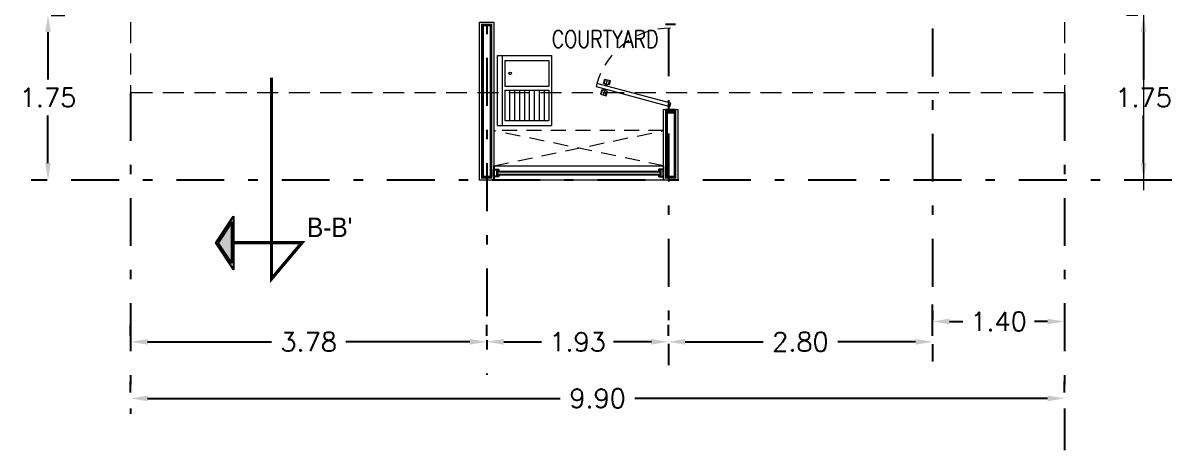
# Model space of a CAD drawing. Header units: millimetres. Extents: x 246.6 to 325.5, y -2 to 41.7.
# Drawn here: x 253.25 to 265.43, y 16.36 to 20.89 of the extents above; entities that cross this region are included whole.
import ezdxf

# ---------------------------------------------------------------- set-up
doc = ezdxf.new("R2010")
doc.units = ezdxf.units.MM
doc.header["$LTSCALE"] = 0.05
doc.header["$PDMODE"] = 35
for name, pattern in [('DASHDOT', [25.4, 12.7, -6.35, 0, -6.35]), ('DASHED', [19.05, 12.7, -6.35]), ('DASHED2', [9.525, 6.35, -3.175])]:
    doc.linetypes.add(name, pattern=pattern)
for name, color, linetype in [('Aluminio', 254, 'Continuous'), ('Cancel_1', 163, 'Continuous'), ('EJES', 1, 'DASHDOT'), ('LINEAS', 9, 'Continuous')]:
    doc.layers.add(name, color=color, linetype=linetype)
for name, color, linetype, lineweight in [('CORTES', 4, 'Continuous', 18), ('MUEBLES', 175, 'Continuous', 13), ('MUROS', 7, 'Continuous', 18), ('PUERTAS', 175, 'Continuous', 9), ('VOLADOS', 6, 'DASHED2', 15)]:
    doc.layers.add(name, color=color, linetype=linetype, lineweight=lineweight)
doc.styles.add('ROMANS', font='romans.shx', dxfattribs={"height": 0.2})
doc.styles.get("Standard").update_dxf_attribs({"font": 'arial.ttf'})
doc.dimstyles.get("Standard").update_dxf_attribs({"dimtxt": 0.2, "dimasz": 0.18, "dimexe": 0.18, "dimexo": 0.0625, "dimgap": 0.09, "dimtad": 0, "dimtih": 1, "dimtoh": 1, "dimzin": 0, "dimdsep": 46, "dimtxsty": 'ROMANS', "dimcen": 0.09, "dimclrd": 3, "dimclrt": 256, "dimadec": 0, "dimazin": 0, "dimtfac": 1, "dimtofl": 0, "dimtmove": 0, "dimatfit": 3, "dimfxl": 0, "dimtolj": 1, "dimtzin": 0, "dimarcsym": 0})

# ---------------------------------------------------------------- blocks, each defined once
blk = doc.blocks.new('*D57')
at = {"layer": 'DEFPOINTS', "color": 0, "transparency": 16777216}
for p in [(254.394, 16.907), (264.294, 16.907), (264.294, 16.907)]:
    blk.add_point(p, dxfattribs=at)
at = {"layer": 'MUROS', "color": 0, "lineweight": -2, "transparency": 16777216}
for p, q in [((254.394, 16.969), (254.394, 17.087)), ((264.294, 16.969), (264.294, 17.087))]:
    blk.add_line(p, q, dxfattribs=at)
at = {"layer": 'MUROS', "color": 3, "lineweight": -2, "transparency": 16777216}
for p, q in [((254.574, 16.907), (258.949, 16.907)), ((264.114, 16.907), (259.739, 16.907))]:
    blk.add_line(p, q, dxfattribs=at)
at = {"layer": 'MUROS', "color": 3, "transparency": 16777216}
for points in [[(254.574, 16.937), (254.574, 16.877), (254.394, 16.907)], [(264.114, 16.937), (264.114, 16.877), (264.294, 16.907)]]:
    blk.add_solid(points, dxfattribs=at)
at = {"layer": 'MUROS', "transparency": 16777216, "insert": (259.344, 16.907), "char_height": 0.2, "attachment_point": 5, "style": 'ROMANS'}
blk.add_mtext('\\A1;9.90', dxfattribs=at)
blk = doc.blocks.new('*D58')
at = {"layer": 'DEFPOINTS', "color": 0, "transparency": 16777216}
for p in [(254.394, 17.507), (258.169, 17.507), (258.169, 17.507)]:
    blk.add_point(p, dxfattribs=at)
at = {"layer": 'MUROS', "color": 0, "lineweight": -2, "transparency": 16777216}
for p, q in [((254.394, 17.569), (254.394, 17.687)), ((258.169, 17.569), (258.169, 17.687))]:
    blk.add_line(p, q, dxfattribs=at)
at = {"layer": 'MUROS', "color": 3, "lineweight": -2, "transparency": 16777216}
for p, q in [((254.574, 17.507), (255.887, 17.507)), ((257.989, 17.507), (256.676, 17.507))]:
    blk.add_line(p, q, dxfattribs=at)
at = {"layer": 'MUROS', "color": 3, "transparency": 16777216}
for points in [[(254.574, 17.537), (254.574, 17.477), (254.394, 17.507)], [(257.989, 17.537), (257.989, 17.477), (258.169, 17.507)]]:
    blk.add_solid(points, dxfattribs=at)
at = {"layer": 'MUROS', "transparency": 16777216, "insert": (256.282, 17.507), "char_height": 0.2, "attachment_point": 5, "style": 'ROMANS'}
blk.add_mtext('\\A1;3.78', dxfattribs=at)
blk = doc.blocks.new('*D69')
at = {"layer": 'DEFPOINTS', "color": 0, "transparency": 16777216}
for p in [(260.094, 17.543), (258.169, 17.507), (260.094, 17.507)]:
    blk.add_point(p, dxfattribs=at)
at = {"layer": 'MUROS', "color": 0, "lineweight": -2, "transparency": 16777216}
for p, q in [((258.169, 17.569), (258.169, 17.687)), ((260.094, 17.481), (260.094, 17.327))]:
    blk.add_line(p, q, dxfattribs=at)
at = {"layer": 'MUROS', "color": 3, "lineweight": -2, "transparency": 16777216}
for p, q in [((258.349, 17.507), (258.751, 17.507)), ((259.914, 17.507), (259.512, 17.507))]:
    blk.add_line(p, q, dxfattribs=at)
at = {"layer": 'MUROS', "color": 3, "transparency": 16777216}
for points in [[(258.349, 17.537), (258.349, 17.477), (258.169, 17.507)], [(259.914, 17.537), (259.914, 17.477), (260.094, 17.507)]]:
    blk.add_solid(points, dxfattribs=at)
at = {"layer": 'MUROS', "transparency": 16777216, "insert": (259.132, 17.507), "char_height": 0.2, "attachment_point": 5, "style": 'ROMANS'}
blk.add_mtext('\\A1;1.93', dxfattribs=at)
blk = doc.blocks.new('*D70')
at = {"layer": 'DEFPOINTS', "color": 0, "transparency": 16777216}
for p in [(260.094, 17.507), (262.894, 17.536), (262.894, 17.507)]:
    blk.add_point(p, dxfattribs=at)
at = {"layer": 'MUROS', "color": 0, "lineweight": -2, "transparency": 16777216}
for p, q in [((260.094, 17.569), (260.094, 17.687)), ((262.894, 17.474), (262.894, 17.327))]:
    blk.add_line(p, q, dxfattribs=at)
at = {"layer": 'MUROS', "color": 3, "lineweight": -2, "transparency": 16777216}
for p, q in [((260.274, 17.507), (261.099, 17.507)), ((262.714, 17.507), (261.889, 17.507))]:
    blk.add_line(p, q, dxfattribs=at)
at = {"layer": 'MUROS', "color": 3, "transparency": 16777216}
for points in [[(260.274, 17.537), (260.274, 17.477), (260.094, 17.507)], [(262.714, 17.537), (262.714, 17.477), (262.894, 17.507)]]:
    blk.add_solid(points, dxfattribs=at)
at = {"layer": 'MUROS', "transparency": 16777216, "insert": (261.494, 17.507), "char_height": 0.2, "attachment_point": 5, "style": 'ROMANS'}
blk.add_mtext('\\A1;2.80', dxfattribs=at)
blk = doc.blocks.new('*D71')
at = {"layer": 'DEFPOINTS', "color": 0, "transparency": 16777216}
for p in [(264.294, 17.723), (264.294, 17.723), (262.894, 17.507)]:
    blk.add_point(p, dxfattribs=at)
at = {"layer": 'MUROS', "color": 0, "lineweight": -2, "transparency": 16777216}
for p, q in [((262.894, 17.569), (262.894, 17.903)), ((264.294, 17.66), (264.294, 17.543))]:
    blk.add_line(p, q, dxfattribs=at)
at = {"layer": 'MUROS', "color": 3, "lineweight": -2, "transparency": 16777216}
for p, q in [((263.074, 17.723), (263.214, 17.723)), ((264.114, 17.723), (263.975, 17.723))]:
    blk.add_line(p, q, dxfattribs=at)
at = {"layer": 'MUROS', "color": 3, "transparency": 16777216}
for points in [[(263.074, 17.753), (263.074, 17.693), (262.894, 17.723)], [(264.114, 17.753), (264.114, 17.693), (264.294, 17.723)]]:
    blk.add_solid(points, dxfattribs=at)
at = {"layer": 'MUROS', "transparency": 16777216, "insert": (263.594, 17.723), "char_height": 0.2, "attachment_point": 5, "style": 'ROMANS'}
blk.add_mtext('\\A1;1.40', dxfattribs=at)
blk = doc.blocks.new('LAVADERO_df')
for p, q in [((-0.798, -0.025), (-0.798, -0.629)), ((-0.019, -0.025), (-0.798, -0.025)), ((-0.019, -0.08), (-0.798, -0.08)), ((-0.404, -0.108), (-0.743, -0.108)), ((-0.743, -0.108), (-0.743, -0.602)), ((-0.404, -0.108), (-0.404, -0.602)), ((-0.36, -0.108), (-0.36, -0.602)), ((-0.074, -0.108), (-0.36, -0.108)), ((-0.074, -0.108), (-0.074, -0.602)), ((-0.019, -0.025), (-0.019, -0.629)), ((-0.404, -0.162), (-0.743, -0.162)), ((-0.404, -0.217), (-0.743, -0.217)), ((-0.404, -0.272), (-0.743, -0.272)), ((-0.404, -0.327), (-0.743, -0.327)), ((-0.404, -0.382), (-0.743, -0.382)), ((-0.404, -0.437), (-0.743, -0.437)), ((-0.404, -0.492), (-0.743, -0.492)), ((-0.019, -0.629), (-0.798, -0.629)), ((-0.404, -0.547), (-0.743, -0.547)), ((-0.404, -0.602), (-0.743, -0.602)), ((-0.074, -0.602), (-0.36, -0.602))]:
    blk.add_line(p, q)
blk.add_circle((-0.217, -0.169), 0.015)
blk = doc.blocks.new('Puerta_86 cm')
at = {"layer": 'LINEAS'}
for p, q in [((-237.947, 215.207), (-237.947, 215.107)), ((-237.087, 215.207), (-237.087, 215.107))]:
    blk.add_line(p, q, dxfattribs=at)
at = {"layer": 'PUERTAS'}
for p, q in [((-237.802, 215.834), (-237.741, 215.818)), ((-237.709, 215.809), (-237.648, 215.793))]:
    blk.add_line(p, q, dxfattribs=at)
for points in [[(-237.684, 215.901), (-237.717, 215.909), (-237.917, 215.162), (-237.885, 215.153)], [(-237.751, 215.851), (-237.794, 215.862), (-237.81, 215.806), (-237.766, 215.794)], [(-237.684, 215.833), (-237.641, 215.821), (-237.656, 215.765), (-237.699, 215.776)]]:
    blk.add_lwpolyline(points, close=True, dxfattribs=at)
for points in [[(-237.797, 215.853), (-237.753, 215.842)], [(-237.757, 215.829), (-237.74, 215.824)], [(-237.756, 215.832), (-237.739, 215.827)], [(-237.686, 215.824), (-237.643, 215.812)], [(-237.764, 215.803), (-237.807, 215.815)], [(-237.761, 215.816), (-237.743, 215.811)], [(-237.761, 215.813), (-237.744, 215.808)], [(-237.711, 215.802), (-237.693, 215.798)], [(-237.711, 215.8), (-237.694, 215.795)], [(-237.707, 215.816), (-237.69, 215.811)], [(-237.706, 215.818), (-237.689, 215.814)], [(-237.653, 215.773), (-237.697, 215.785)]]:
    blk.add_lwpolyline(points, dxfattribs=at)
at = {"layer": 'PUERTAS', "linetype": 'DASHED', "ltscale": 0.2}
blk.add_arc((-237.901, 215.157), 0.774, 0, 73.7538, dxfattribs=at)
blk = doc.blocks.new('*D81')
at = {"color": 0, "lineweight": -2, "transparency": 16777216}
for p, q in [((253.554, 20.973), (253.699, 20.973)), ((253.457, 19.223), (253.339, 19.223))]:
    blk.add_line(p, q, dxfattribs=at)
at = {"color": 3, "lineweight": -2, "transparency": 16777216}
for p, q in [((253.519, 20.793), (253.519, 20.288)), ((253.519, 19.403), (253.519, 19.908))]:
    blk.add_line(p, q, dxfattribs=at)
at = {"color": 3, "transparency": 16777216}
for points in [[(253.489, 20.793), (253.549, 20.793), (253.519, 20.973)], [(253.489, 19.403), (253.549, 19.403), (253.519, 19.223)]]:
    blk.add_solid(points, dxfattribs=at)
at = {"layer": 'DEFPOINTS', "color": 0, "transparency": 16777216}
for p in [(253.491, 20.973), (253.519, 19.223), (253.519, 19.223)]:
    blk.add_point(p, dxfattribs=at)
at = {"transparency": 16777216, "insert": (253.519, 20.098), "char_height": 0.2, "attachment_point": 5, "style": 'ROMANS'}
blk.add_mtext('\\A1;1.75', dxfattribs=at)
blk = doc.blocks.new('*D172')
at = {"layer": 'DEFPOINTS', "color": 0, "ltscale": 0.5, "transparency": 16777216}
for p in [(265.131, 20.973), (265.131, 19.223), (265.131, 19.223)]:
    blk.add_point(p, dxfattribs=at)
at = {"layer": 'MUROS', "color": 0, "lineweight": -2, "ltscale": 0.5, "transparency": 16777216}
for p, q in [((265.069, 20.973), (264.951, 20.973)), ((265.069, 19.223), (264.951, 19.223))]:
    blk.add_line(p, q, dxfattribs=at)
at = {"layer": 'MUROS', "color": 3, "lineweight": -2, "ltscale": 0.5, "transparency": 16777216}
for p, q in [((265.131, 20.793), (265.131, 20.288)), ((265.131, 19.403), (265.131, 19.908))]:
    blk.add_line(p, q, dxfattribs=at)
at = {"layer": 'MUROS', "color": 3, "ltscale": 0.5, "transparency": 16777216}
for points in [[(265.101, 20.793), (265.161, 20.793), (265.131, 20.973)], [(265.101, 19.403), (265.161, 19.403), (265.131, 19.223)]]:
    blk.add_solid(points, dxfattribs=at)
at = {"layer": 'MUROS', "ltscale": 0.5, "transparency": 16777216, "insert": (265.131, 20.098), "char_height": 0.2, "attachment_point": 5, "style": 'ROMANS'}
blk.add_mtext('\\A1;1.75', dxfattribs=at)

msp = doc.modelspace()

# ---------------------------------------------------------------- hatches: boundary and pattern name
at = {"layer": 'MUROS'}
msp.add_hatch(color=7, dxfattribs=at).paths.add_polyline_path([(255.466, 18.341), (255.466, 18.775), (255.321, 18.558)])

# ---------------------------------------------------------------- linework, layer by layer
msp.add_lwpolyline([(255.486, 18.841), (255.486, 18.275), (255.297, 18.558)], close=True)
at = {"color": 7}
msp.add_lwpolyline([(255.466, 18.341), (255.466, 18.775), (255.321, 18.558)], close=True, dxfattribs=at)
at = {"layer": 'Aluminio'}
for points in [[(258.244, 19.335), (258.294, 19.335), (258.294, 19.32), (258.277, 19.32), (258.277, 19.275), (258.294, 19.275), (258.294, 19.26), (258.244, 19.26)], [(260.044, 19.335), (259.994, 19.335), (259.994, 19.32), (260.011, 19.32), (260.011, 19.275), (259.994, 19.275), (259.994, 19.26), (260.044, 19.26)]]:
    msp.add_lwpolyline(points, close=True, dxfattribs=at)
at = {"layer": 'Cancel_1'}
msp.add_line((258.244, 19.372), (258.244, 19.223), dxfattribs=at)
msp.add_lwpolyline([(258.282, 19.315), (260.006, 19.315), (260.006, 19.28), (258.282, 19.28)], close=True, dxfattribs=at)
at = {"layer": 'CORTES', "linetype": 'DASHDOT', "ltscale": 0.5, "const_width": 0.035}
msp.add_lwpolyline([(255.888, 20.308), (255.888, 18.175), (256.21, 18.558), (255.486, 18.558)], dxfattribs=at)
at = {"layer": 'EJES', "ltscale": 0.8}
for p, q in [((258.169, 24.982), (258.169, 17.158)), ((260.094, 21.948), (260.094, 17.259)), ((262.894, 21.947), (262.894, 17.298)), ((254.394, 20.148), (254.394, 16.742)), ((264.294, 20.148), (264.294, 16.359)), ((265.432, 19.223), (253.316, 19.223))]:
    msp.add_line(p, q, dxfattribs=at)
at = {"layer": 'MUROS', "ltscale": 0.5}
msp.add_line((265.131, 23.823), (265.131, 19.115), dxfattribs=at)
at = {"layer": 'MUROS'}
for p, q in [((258.244, 19.373), (258.244, 19.223)), ((258.244, 19.223), (258.244, 19.373)), ((258.244, 19.373), (258.244, 19.223))]:
    msp.add_line(p, q, dxfattribs=at)
for points in [[(258.244, 20.898), (258.244, 19.223), (258.094, 19.223), (258.094, 20.898)], [(260.194, 19.973), (260.194, 19.223), (260.044, 19.223), (260.044, 19.973)], [(258.244, 19.373), (260.044, 19.373), (260.044, 19.223), (258.244, 19.223)]]:
    msp.add_lwpolyline(points, close=True, dxfattribs=at)
at = {"layer": 'MUROS', "const_width": 0.03}
for points in [[(258.214, 20.868), (258.214, 19.253), (258.124, 19.253), (258.124, 20.868)], [(260.164, 19.943), (260.164, 19.253), (260.074, 19.253), (260.074, 19.943)]]:
    msp.add_lwpolyline(points, close=True, dxfattribs=at)
at = {"layer": 'VOLADOS', "ltscale": 0.7}
for p, q in [((254.394, 20.898), (254.394, 20.148)), ((264.294, 20.898), (264.294, 20.148)), ((264.294, 20.148), (254.394, 20.148))]:
    msp.add_line(p, q, dxfattribs=at)
at = {"layer": 'VOLADOS', "ltscale": 0.5}
for p, q in [((258.244, 19.373), (260.044, 19.748)), ((260.044, 19.373), (258.244, 19.748)), ((260.044, 19.748), (258.244, 19.748))]:
    msp.add_line(p, q, dxfattribs=at)

# ---------------------------------------------------------------- block references
at = {"xscale": 1.048982310090994, "yscale": 1.048982310090994, "zscale": 1.048982310090994, "rotation": 90.00000000000004}
msp.add_blockref('Puerta_86 cm', (485.812, 269.575), dxfattribs=at)
at = {"layer": 'MUEBLES', "xscale": 0.95, "yscale": 0.95, "zscale": 0.95, "rotation": 89.99999999999999}
msp.add_blockref('LAVADERO_df', (258.257, 20.561), dxfattribs=at)

# ---------------------------------------------------------------- texts
at = {"layer": 'LINEAS', "color": 7, "width": 0.9}
msp.add_text("B-B'", height=0.2059, dxfattribs=at).set_placement((256.264, 18.619))
at = {"layer": 'MUROS', "style": 'ROMANS', "width": 0.8}
msp.add_text('COURTYARD', height=0.1834, dxfattribs=at).set_placement((258.858, 20.626))

# ---------------------------------------------------------------- dimensions: what is measured, and where the dimension line sits
dim = msp.add_linear_dim(base=(253.519, 19.223), p1=(253.491, 20.973), p2=(253.519, 19.223), angle=90, dimstyle='Standard')
dim.commit()
dim.dimension.update_dxf_attribs({"geometry": '*D81', "text_midpoint": (253.519, 20.098)})
at = {"layer": 'MUROS', "ltscale": 0.5}
dim = msp.add_linear_dim(base=(265.131, 19.223), p1=(265.131, 20.973), p2=(265.131, 19.223), angle=90, dimstyle='Standard', override={"dimtfillclr": 3}, dxfattribs=at)
dim.commit()
dim.dimension.update_dxf_attribs({"geometry": '*D172', "text_midpoint": (265.131, 20.098)})
at = {"layer": 'MUROS'}
for base, p1, p2, picture, middle in [((264.294, 17.723), (262.894, 17.507), (264.294, 17.723), '*D71', (263.594, 17.723)), ((258.169076591, 17.506692296), (254.394076591, 17.506692296), (258.169076591, 17.506692296), '*D58', (256.281576591, 17.506692296)), ((260.094076591, 17.506692296), (258.169076591, 17.506692296), (260.094076591, 17.54303128), '*D69', (259.131576591, 17.506692296)), ((262.894, 17.507), (260.094, 17.507), (262.894, 17.536), '*D70', (261.494, 17.507)), ((264.294, 16.907), (254.394, 16.907), (264.294, 16.907), '*D57', (259.344, 16.907))]:
    dim = msp.add_linear_dim(base=base, p1=p1, p2=p2, dimstyle='Standard', dxfattribs=at)
    dim.commit()
    dim.dimension.update_dxf_attribs({"geometry": picture, "text_midpoint": middle})

doc.saveas('drawing.dxf')
